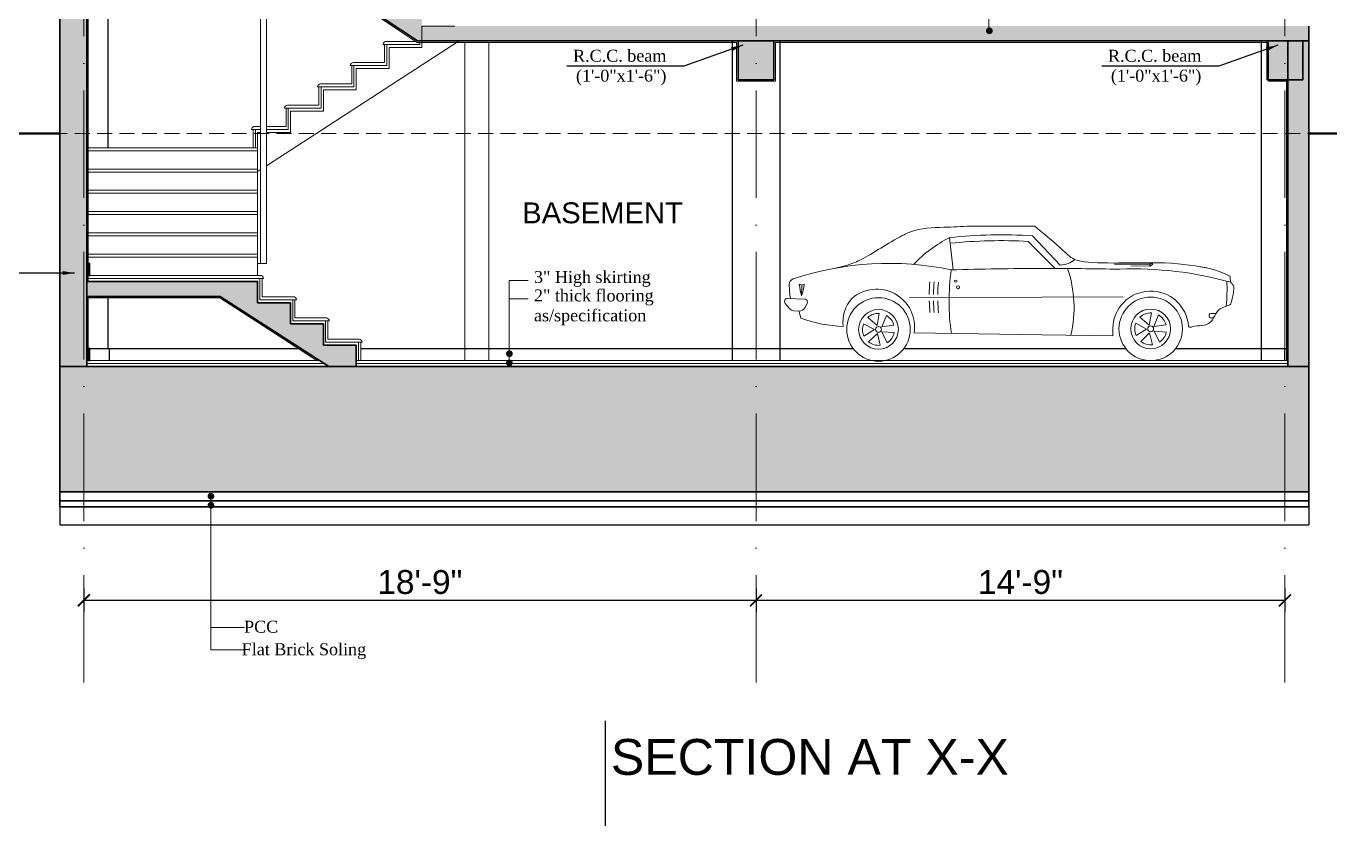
# Model space of a CAD drawing. Header units: inches. Extents: x 10755 to 33653, y -10992 to 10708.
# Drawn here: x 19499 to 19935.3, y 1420.7 to 1688.5 of the extents above; entities that cross this region are included whole.
import ezdxf

# ---------------------------------------------------------------- set-up
doc = ezdxf.new("R2010")
doc.units = ezdxf.units.IN
doc.header["$MEASUREMENT"] = 0
doc.linetypes.add('ACAD_ISO10W100', pattern=[18, 12, -3, 0, -3])
doc.linetypes.add('DASHED', pattern=[0.75, 0.5, -0.25])
for name, color, linetype, lineweight in [('a-vehicles', 34, 'Continuous', 5), ('arrow', 4, 'Continuous', 9), ('Border line inside', 222, 'Continuous', 50), ('centerline', 9, 'ACAD_ISO10W100', 5), ('dimension center - 8', 134, 'Continuous', 13), ('Elevation 1', 21, 'Continuous', 25), ('hatch', 33, 'Continuous', 5), ('hatch 2', 8, 'Continuous', 13), ('hatch3', 43, 'Continuous', 5), ('Pillar', 11, 'Continuous', 25), ('PLASTER', 50, 'Continuous', 9), ('stair', 3, 'Continuous', 15), ('STAIRCASE', 143, 'Continuous', 15), ('text-1-4', 6, 'Continuous', 13), ('title text 1', 113, 'Continuous', 25), ('wall', 1, 'Continuous', 35), ('Win', 151, 'Continuous', 13)]:
    doc.layers.add(name, color=color, linetype=linetype, lineweight=lineweight)
doc.styles.add('arial', font='arial.ttf')
doc.styles.add('Prajwal', font='stylu.ttf', dxfattribs={"height": 9})
doc.styles.get("Standard").update_dxf_attribs({"font": 'arial.ttf'})
doc.dimstyles.new('1-4(p) arrow', dxfattribs={"dimtxt": 4, "dimasz": 4, "dimexe": 0, "dimexo": 0, "dimgap": 2, "dimtad": 1, "dimdec": 3, "dimzin": 0, "dimdsep": 46, "dimlunit": 4, "dimtxsty": 'arial', "dimblk": 'DOT', "dimcen": 0, "dimclrd": 4, "dimclre": 3, "dimclrt": 6, "dimadec": 0, "dimazin": 0, "dimtfac": 0.5, "dimtdec": 3, "dimtix": 1, "dimtofl": 0, "dimtmove": 0, "dimatfit": 3, "dimfxl": 0, "dimtolj": 1, "dimtzin": 0, "dimlwe": -1, "dimarcsym": 0})
doc.dimstyles.new('S8', dxfattribs={"dimscale": 8, "dimtxt": 1, "dimasz": 0.5, "dimexe": 0.5, "dimexo": 0.5, "dimgap": 0.25, "dimtad": 1, "dimzin": 3, "dimdsep": 46, "dimlunit": 4, "dimtxsty": 'Standard', "dimblk": 'ARCHTICK', "dimcen": 0, "dimclrd": 256, "dimclre": 256, "dimclrt": 6, "dimadec": 0, "dimazin": 0, "dimtfac": 0.5, "dimtix": 1, "dimtmove": 1, "dimatfit": 3, "dimfxl": 0.5, "dimfxlon": 1, "dimfrac": 1, "dimtolj": 1, "dimtzin": 0, "dimarcsym": 1})

# ---------------------------------------------------------------- blocks, each defined once
blk = doc.blocks.new('eewewtrr')
at = {"layer": 'hatch', "linetype": 'Continuous', "ltscale": 30}
blk.add_hatch(color=256, dxfattribs=at).paths.add_polyline_path([(184138.46, -5134.86), (184126.46, -5134.86), (184126.46, -5147.86), (184138.46, -5147.86)])
at = {"layer": 'wall', "linetype": 'Continuous', "ltscale": 30}
blk.add_lwpolyline([(184126.46, -5134.86), (184138.46, -5134.86), (184138.46, -5147.86), (184126.46, -5147.86)], close=True, dxfattribs=at)
blk = doc.blocks.new('_Dot')
at = {"color": 0, "linetype": 'ByBlock', "lineweight": -2}
blk.add_line((-0.5, 0), (-1, 0), dxfattribs=at)
at = {"color": 0, "linetype": 'ByBlock', "const_width": 0.5}
blk.add_lwpolyline([(-0.25, 0, 1), (0.25, 0, 1)], format="xyb", close=True, dxfattribs=at)
blk = doc.blocks.new('_ArchTick')
at = {"color": 0, "const_width": 0.15}
blk.add_lwpolyline([(-0.5, -0.5), (0.5, 0.5)], dxfattribs=at)
blk = doc.blocks.new('*D2607')
at = {"layer": 'Defpoints', "color": 0, "transparency": 16777216}
for p in [(19743.21, 1521.52), (19920.21, 1521.52), (19743.21, 1496.22)]:
    blk.add_point(p, dxfattribs=at)
at = {"layer": 'dimension center - 8', "lineweight": -2, "transparency": 16777216}
for p, q in [((19743.21, 1500.22), (19743.21, 1492.22)), ((19920.21, 1500.22), (19920.21, 1492.22)), ((19920.21, 1496.22), (19743.21, 1496.22))]:
    blk.add_line(p, q, dxfattribs=at)
at = {"layer": 'dimension center - 8', "lineweight": -2, "transparency": 16777216, "xscale": 4, "yscale": 4, "zscale": 4, "rotation": 180}
blk.add_blockref('_ArchTick', (19743.21, 1496.22), dxfattribs=at)
at = {"layer": 'dimension center - 8', "lineweight": -2, "transparency": 16777216, "xscale": 4, "yscale": 4, "zscale": 4}
blk.add_blockref('_ArchTick', (19920.21, 1496.22), dxfattribs=at)
at = {"layer": 'dimension center - 8', "color": 6, "transparency": 16777216, "insert": (19831.71, 1502.31), "char_height": 8, "attachment_point": 5}
blk.add_mtext('\\A1;14\'-9"', dxfattribs=at)
blk = doc.blocks.new('*D2608')
at = {"layer": 'Defpoints', "color": 0, "transparency": 16777216}
for p in [(19518.26, 1519.18), (19743.21, 1521.52), (19518.26, 1496.22)]:
    blk.add_point(p, dxfattribs=at)
at = {"layer": 'dimension center - 8', "lineweight": -2, "transparency": 16777216}
for p, q in [((19518.26, 1500.22), (19518.26, 1492.22)), ((19743.21, 1500.22), (19743.21, 1492.22)), ((19743.21, 1496.22), (19518.26, 1496.22))]:
    blk.add_line(p, q, dxfattribs=at)
at = {"layer": 'dimension center - 8', "lineweight": -2, "transparency": 16777216, "xscale": 4, "yscale": 4, "zscale": 4, "rotation": 180}
blk.add_blockref('_ArchTick', (19518.26, 1496.22), dxfattribs=at)
at = {"layer": 'dimension center - 8', "lineweight": -2, "transparency": 16777216, "xscale": 4, "yscale": 4, "zscale": 4}
blk.add_blockref('_ArchTick', (19743.21, 1496.22), dxfattribs=at)
at = {"layer": 'dimension center - 8', "color": 6, "transparency": 16777216, "insert": (19630.74, 1502.31), "char_height": 8, "attachment_point": 5}
blk.add_mtext('\\A1;18\'-9"', dxfattribs=at)

msp = doc.modelspace()

# ---------------------------------------------------------------- hatches: boundary and pattern name
at = {"layer": 'hatch'}
h = msp.add_hatch(color=256, dxfattribs=at)
h.dxf.hatch_style = 1
h.paths.add_polyline_path([(19594.231, 1707.316), (19598.564, 1710.122), (19598.436, 1710.122), (19598.436, 1717.322), (19587.436, 1717.322), (19587.436, 1724.522), (19576.436, 1724.522), (19576.436, 1731.722), (19510.265, 1731.722), (19510.265, 1726.722), (19565.122, 1726.722)])
h.paths.add_polyline_path([(19602.243, 1710.122), (19598.564, 1710.122), (19594.231, 1707.316), (19596.044, 1706.107)])
h.paths.add_polyline_path([(19629.922, 1683.522), (19631.436, 1683.522), (19631.436, 1688.522), (19631.436, 1695.722), (19620.436, 1695.722), (19620.436, 1702.922), (19609.436, 1702.922), (19609.436, 1710.122), (19602.243, 1710.122), (19596.044, 1706.107)])
h = msp.add_hatch(color=256, dxfattribs=at)
h.dxf.hatch_style = 1
h.paths.add_polyline_path([(19519.265, 1713.722), (19513.265, 1713.722), (19513.265, 1726.722), (19510.265, 1726.722), (19510.265, 1652.522), (19519.265, 1652.522)])
h.paths.add_polyline_path([(19519.265, 1652.522), (19510.265, 1652.522), (19510.265, 1574.522), (19519.265, 1574.522)])
h.paths.add_polyline_path([(19928.212, 1683.522), (19921.212, 1683.522), (19921.212, 1652.522), (19928.212, 1652.522)])
h.paths.add_polyline_path([(19928.212, 1652.522), (19921.212, 1652.522), (19921.212, 1574.522), (19928.212, 1574.522)])
h = msp.add_hatch(color=256, dxfattribs=at)
h.dxf.hatch_style = 1
h.paths.add_polyline_path([(19631.436, 1688.522), (19631.436, 1683.522), (19928.212, 1683.522), (19928.212, 1688.522)])
h = msp.add_hatch(color=256, dxfattribs=at)
h.dxf.hatch_style = 1
h.paths.add_polyline_path([(19510.265, 1574.522), (19510.265, 1532.522), (19928.212, 1532.522), (19928.212, 1574.522)])
at = {"layer": 'hatch 2', "linetype": 'Continuous', "ltscale": 30}
msp.add_hatch(color=256, dxfattribs=at).paths.add_polyline_path([(19600.239, 1574.522), (19609.436, 1574.522), (19609.436, 1581.647), (19598.436, 1581.647), (19598.436, 1588.772), (19587.436, 1588.772), (19587.436, 1595.897), (19576.436, 1595.897), (19576.436, 1603.022), (19519.265, 1603.022), (19519.265, 1598.022), (19563.958, 1598.022)])

# ---------------------------------------------------------------- linework, layer by layer
at = {"layer": 'a-vehicles'}
for p, q in [((19814.951, 1621.506), (19836.474, 1621.506)), ((19807.987, 1617.706), (19809.177, 1606.886)), ((19843.362, 1607.352), (19834.314, 1616.414)), ((19845.01, 1608.481), (19835.697, 1618.271)), ((19874.981, 1608.716), (19863.167, 1608.824)), ((19863.171, 1609.178), (19875.769, 1609.139)), ((19868.64, 1608.22), (19875.1, 1608.175)), ((19759.458, 1597.108), (19753.766, 1597.29)), ((19838.951, 1597.774), (19794.564, 1597.656)), ((19865.962, 1597.846), (19838.951, 1597.774)), ((19754.437, 1593.912), (19752.973, 1595.66)), ((19757.668, 1593.098), (19755.843, 1593.205)), ((19760.311, 1595.665), (19759.553, 1594.178)), ((19894.87, 1591.815), (19894.866, 1591.315)), ((19895.358, 1590.814), (19896.336, 1590.805)), ((19897.198, 1592.29), (19895.371, 1592.307)), ((19862.62, 1587.241), (19862.598, 1584.851))]:
    msp.add_line(p, q, dxfattribs=at)
for points in [[(19874.977, 1608.3), (19874.98, 1608.572, -0.2695324), (19875.107, 1608.786), (19875.712, 1609.124, -0.5753832), (19875.896, 1609.014), (19875.894, 1608.742, -0.2695324), (19875.767, 1608.528), (19875.162, 1608.191, -0.5753832)], [(19779.198, 1588.842), (19782.824, 1586.901), (19779.33, 1584.732, -0.1999061)], [(19784.457, 1592.287), (19783.732, 1588.24), (19780.589, 1590.892, -0.1999061)], [(19789.359, 1588.35), (19785.285, 1587.789), (19786.837, 1591.598, -0.1999061)], [(19870.283, 1589.022), (19873.908, 1587.081), (19870.415, 1584.912, -0.1999061)], [(19875.542, 1592.467), (19874.816, 1588.419), (19871.674, 1591.071, -0.1999061)], [(19880.444, 1588.53), (19876.37, 1587.969), (19877.921, 1591.777, -0.1999061)], [(19780.85, 1582.776), (19783.816, 1585.624), (19784.799, 1581.631, -0.1999061)], [(19787.13, 1582.471), (19785.337, 1586.173), (19789.439, 1585.874, -0.1999061)], [(19871.934, 1582.955), (19874.9, 1585.803), (19875.884, 1581.81, -0.1999061)], [(19878.214, 1582.651), (19876.422, 1586.352), (19880.523, 1586.054, -0.1999061)]]:
    msp.add_lwpolyline(points, format="xyb", close=True, dxfattribs=at)
for points in [[(19758.487, 1598.139), (19758.52, 1601.71), (19757.691, 1602.111)], [(19758.487, 1598.139), (19758.52, 1601.71), (19759.356, 1602.096)], [(19838.951, 1585.173), (19796.108, 1585.756)], [(19862.598, 1584.851), (19838.951, 1585.173)]]:
    msp.add_lwpolyline(points, dxfattribs=at)
for centre, radius in [((19810.809, 1601.063), 0.493), ((19784.199, 1586.945), 10.632), ((19875.283, 1587.125), 10.632), ((19784.199, 1586.945), 6.652), ((19875.283, 1587.125), 6.652), ((19784.199, 1586.945), 0.993), ((19875.283, 1587.125), 0.993)]:
    msp.add_circle(centre, radius, dxfattribs=at)
for centre, radius, start, end in [((19827.085, 1579.512), 42.702, 116.54651, 136.83825), ((19825.104, 1456.742), 161.876, 86.24803, 96.06511), ((19825.104, 1454.8), 161.876, 86.73822, 95.99482), ((19844.709, 1616.648), 8.172, 272.1045, 309.68902), ((19787.664, 1508.709), 100.355, 77.98884, 108.5847), ((19882.686, 1596.376), 74.876, 171.94566, 188.28514), ((19841.506, 489.88), 1117.473, 90.131005, 91.690072), ((19841.506, 489.88), 1117.473, 88.795134, 90.131005), ((19808.89, 1594.294), 40.746, 346.8767, 18.68232), ((19869.741, 1487.793), 119.408, 74.30338, 92.27376), ((19886.812, 1574.007), 34.294, 64.00106, 81.58268), ((19756.313, 1601.949), 1.986, 108.5847, 182.18101), ((19810.272, 1604.004), 55.983, 182.18101, 186.9188), ((19786.268, 1605.775), 28.812, 187.3067, 195.36984), ((19730.851, 1606.282), 28.812, 343.58158, 351.64472), ((19863.908, 1597.875), 62.733, 175.45741, 179.26102), ((19865.338, 1597.862), 62.733, 175.45741, 179.26102), ((19866.769, 1597.848), 62.733, 175.45741, 179.26102), ((19840.061, 1600.409), 60.772, 354.59252, 2.5357), ((19753.734, 1596.297), 0.993, 88.17406, 219.94468), ((19759.426, 1596.116), 0.993, 333.00402, 88.17406), ((19784.135, 1589.492), 11.823, 138.45172, 187.38448), ((19783.587, 1587.749), 12.679, 350.96023, 130.88673), ((19875.283, 1587.125), 12.664, 3.7718, 179.47571), ((19755.959, 1595.187), 1.986, 219.94468, 266.64536), ((19812.105, 1605.861), 55.983, 193.17454, 195.71453), ((19757.784, 1595.08), 1.986, 266.64536, 333.00402), ((19863.908, 1597.875), 62.733, 181.24976, 184.8486), ((19865.338, 1597.862), 62.733, 181.24976, 184.8486), ((19866.769, 1597.848), 62.733, 181.24976, 184.8486), ((19773.64, 1632.705), 44.749, 249.83564, 268.42654), ((19895.362, 1591.311), 0.496, 179.47571, 269.47571), ((19895.367, 1591.81), 0.496, 89.47571, 179.47571)]:
    msp.add_arc(centre, radius, start, end, dxfattribs=at)
at = {"layer": 'a-vehicles', "extrusion": (0, 0, -1)}
msp.add_ellipse((19810.007, 1603.123), major_axis=(-0.502, 0.005), ratio=0.6100432, start_param=3.1415927, end_param=9.424778, dxfattribs=at)
at = {"layer": 'a-vehicles'}
for points, knots in [([(19814.951, 1621.506), (19812.01, 1621.394), (19805.338, 1621.089), (19797.105, 1620.84), (19787.396, 1616.041), (19780.736, 1611.196), (19774.726, 1608.695), (19771.738, 1607.932), (19769.854, 1607.471)], [22.700023, 22.700023, 22.700023, 22.700023, 23.151359, 23.716171, 23.9087429, 24.7779401, 24.9430719, 25.1877551, 25.1877551, 25.1877551, 25.1877551]), ([(19894.029, 1607.533), (19888.713, 1608.534), (19878.476, 1609.961), (19851.512, 1608.398), (19847.383, 1611.998), (19841.728, 1617.317), (19836.474, 1621.506)], [18.6298232, 18.6298232, 18.6298232, 18.6298232, 19.5274046, 20.7005713, 21.1079827, 21.4914368, 21.4914368, 21.4914368, 21.4914368]), ([(19887.92, 1587.958), (19888.015, 1587.835), (19888.406, 1587.523), (19890.911, 1588.469), (19895.818, 1587.637), (19897.346, 1594.237), (19900.727, 1594.589), (19902.073, 1595.354), (19902.61, 1597.989), (19903.877, 1601.633), (19901.884, 1602.542), (19901.917, 1603.679), (19901.921, 1604.261), (19901.923, 1604.47), (19901.896, 1604.659), (19901.845, 1604.831)], [16.8158529, 16.8158529, 16.8158529, 16.8158529, 16.8382122, 16.8853948, 17.1843905, 17.4798464, 17.6544232, 17.6706928, 17.696923, 18.0163581, 18.0527395, 18.1408049, 18.1408049, 18.1408049, 18.1723825, 18.1723825, 18.1723825, 18.1723825])]:
    msp.add_open_spline(points, degree=3, knots=knots, dxfattribs=at)
at = {"layer": 'arrow', "linetype": 'Continuous'}
for p, q in [((19821.171, 1686.639, 0), (19821.171, 1717.537, 0)), ((19660.562, 1575.739, 0), (19660.562, 1603.329, 0)), ((19660.562, 1603.329, 0), (19667.02, 1603.329, 0)), ((19660.562, 1597.153, 0), (19667.02, 1597.153, 0))]:
    msp.add_line(p, q, dxfattribs=at)
at = {"layer": 'Border line inside', "ltscale": 30}
for p, q in [((19349.793, 1652.522), (19510.265, 1652.522)), ((19928.212, 1652.522), (20091.074, 1652.522))]:
    msp.add_line(p, q, dxfattribs=at)
at = {"layer": 'centerline', "ltscale": 3}
for p, q in [((19518.265, 1468.69), (19518.265, 2608.798)), ((19743.212, 1468.69), (19743.212, 2608.798)), ((19920.212, 1468.69), (19920.212, 2608.798))]:
    msp.add_line(p, q, dxfattribs=at)
at = {"layer": 'Defpoints'}
for p, q in [((19510.265, 1527.522), (19510.265, 1521.522)), ((19928.212, 1527.522), (19928.212, 1521.522))]:
    msp.add_line(p, q, dxfattribs=at)
at = {"layer": 'Defpoints', "linetype": 'Continuous', "ltscale": 30}
msp.add_line((19510.265, 1521.522), (19928.212, 1521.522), dxfattribs=at)
at = {"layer": 'Elevation 1', "linetype": 'Continuous', "ltscale": 30}
for p, q in [((19519.765, 1580.522), (19590.056, 1580.522)), ((19526.765, 1580.522), (19526.765, 1576.522)), ((19610.936, 1580.522), (19775.726, 1580.522)), ((19792.671, 1580.522), (19866.95, 1580.522)), ((19883.617, 1580.522), (19920.712, 1580.522))]:
    msp.add_line(p, q, dxfattribs=at)
for points in [[(19519.765, 1605.022), (19520.265, 1605.022), (19520.265, 1609.022), (19519.765, 1609.022)], [(19519.765, 1576.522), (19520.265, 1576.522), (19520.265, 1580.522), (19519.765, 1580.522)]]:
    msp.add_lwpolyline(points, close=True, dxfattribs=at)
msp.add_lwpolyline([(19920.212, 1576.522), (19920.212, 1580.522)], dxfattribs=at)
at = {"layer": 'hatch3', "linetype": 'DASHED', "lineweight": 0, "ltscale": 10}
msp.add_line((19072.763, 1652.522), (20203.324, 1652.522), dxfattribs=at)
at = {"layer": 'Pillar', "linetype": 'Continuous', "ltscale": 30}
for p, q in [((19526.265, 1726.222), (19526.265, 1647.772)), ((19735.212, 1683.522), (19735.212, 1576.522)), ((19751.212, 1683.522), (19751.212, 1576.522)), ((19912.212, 1683.522), (19912.212, 1576.522)), ((19526.265, 1597.522), (19526.265, 1580.522))]:
    msp.add_line(p, q, dxfattribs=at)
at = {"layer": 'PLASTER'}
for p, q in [((19645.766, 1683.022), (19645.766, 1576.522)), ((19653.766, 1683.022), (19653.766, 1576.522)), ((19519.765, 1597.522), (19519.765, 1576.522)), ((19519.765, 1597.522), (19563.81, 1597.522)), ((19596.231, 1576.522), (19563.81, 1597.522))]:
    msp.add_line(p, q, dxfattribs=at)
for points in [[(19920.712, 1576.522), (19920.712, 1670.022), (19914.712, 1670.022), (19914.712, 1683.022), (19749.712, 1683.022), (19749.712, 1670.022), (19736.712, 1670.022), (19736.712, 1683.022), (19629.771, 1683.022), (19564.971, 1726.222), (19519.765, 1726.222)], [(19519.765, 1726.222), (19519.765, 1713.222), (19519.765, 1713.222), (19519.765, 1603.022)]]:
    msp.add_lwpolyline(points, dxfattribs=at)
at = {"layer": 'stair', "ltscale": 5}
for p, q in [((19519.765, 1605.022), (19577.432, 1605.022)), ((19519.765, 1604.022), (19577.936, 1604.022)), ((19577.186, 1604.022), (19577.186, 1596.897)), ((19577.936, 1604.022), (19578.436, 1604.022)), ((19577.936, 1604.022), (19577.936, 1597.897)), ((19577.186, 1596.897), (19588.936, 1596.897)), ((19577.936, 1597.897), (19588.432, 1597.897)), ((19588.186, 1596.897), (19588.186, 1589.772)), ((19588.936, 1596.897), (19588.936, 1590.772)), ((19588.936, 1596.897), (19589.436, 1596.897)), ((19588.186, 1589.772), (19599.936, 1589.772)), ((19588.936, 1590.772), (19599.432, 1590.772)), ((19599.186, 1589.772), (19599.186, 1582.647)), ((19599.936, 1589.772), (19600.436, 1589.772)), ((19599.936, 1589.772), (19599.936, 1583.647)), ((19599.186, 1582.647), (19610.936, 1582.647)), ((19599.936, 1583.647), (19610.432, 1583.647)), ((19610.186, 1582.647), (19610.186, 1576.522)), ((19610.936, 1582.647), (19611.436, 1582.647)), ((19610.936, 1582.647), (19610.936, 1576.522)), ((19519.265, 1576.522), (19597.151, 1576.522)), ((19519.265, 1575.522), (19598.695, 1575.522)), ((19609.436, 1576.522), (19921.212, 1576.522)), ((19609.436, 1575.522), (19921.212, 1575.522))]:
    msp.add_line(p, q, dxfattribs=at)
for centre in [(19577.378, 1603.965), (19588.378, 1596.84), (19599.378, 1589.715), (19610.378, 1582.59)]:
    msp.add_arc(centre, 1.059, 3.12136, 92.92096, dxfattribs=at)
at = {"layer": 'STAIRCASE', "linetype": 'Continuous', "ltscale": 30}
for p, q in [((19577.436, 1696.437), (19577.436, 1642.884)), ((19579.436, 1695.35), (19579.436, 1608.987)), ((19579.436, 1641.758), (19643.914, 1683.522)), ((19618.936, 1682.397), (19618.436, 1682.397)), ((19630.686, 1682.397), (19618.936, 1682.397)), ((19618.936, 1682.397), (19618.936, 1676.272)), ((19629.208, 1683.397), (19619.439, 1683.397)), ((19619.686, 1682.397), (19619.686, 1675.272)), ((19630.686, 1682.397), (19630.686, 1683.022)), ((19618.936, 1676.272), (19608.439, 1676.272)), ((19607.936, 1675.272), (19607.436, 1675.272)), ((19619.686, 1675.272), (19607.936, 1675.272)), ((19607.936, 1675.272), (19607.936, 1669.147)), ((19608.686, 1675.272), (19608.686, 1668.147)), ((19596.936, 1668.147), (19596.436, 1668.147)), ((19596.936, 1668.147), (19596.936, 1662.022)), ((19608.686, 1668.147), (19596.936, 1668.147)), ((19607.936, 1669.147), (19597.439, 1669.147)), ((19597.686, 1668.147), (19597.686, 1661.022)), ((19585.936, 1661.022), (19585.436, 1661.022)), ((19597.686, 1661.022), (19585.936, 1661.022)), ((19585.936, 1661.022), (19585.936, 1654.897)), ((19596.936, 1662.022), (19586.439, 1662.022)), ((19586.686, 1661.022), (19586.686, 1653.897)), ((19574.936, 1653.897), (19574.436, 1653.897)), ((19577.436, 1653.897), (19574.936, 1653.897)), ((19574.936, 1653.897), (19574.936, 1647.772)), ((19577.436, 1654.897), (19575.439, 1654.897)), ((19575.686, 1653.897), (19575.686, 1647.772)), ((19585.936, 1654.897), (19579.436, 1654.897)), ((19586.686, 1653.897), (19579.436, 1653.897)), ((19576.436, 1647.772), (19519.765, 1647.772)), ((19576.436, 1646.772), (19519.765, 1646.772)), ((19576.436, 1645.772), (19576.436, 1605.022)), ((19576.436, 1640.647), (19519.765, 1640.647)), ((19576.436, 1639.647), (19519.765, 1639.647)), ((19576.436, 1639.815), (19577.436, 1640.463)), ((19576.436, 1633.522), (19519.765, 1633.522)), ((19576.436, 1632.522), (19519.765, 1632.522)), ((19576.436, 1626.397), (19519.765, 1626.397)), ((19576.436, 1625.397), (19519.765, 1625.397)), ((19576.436, 1619.272), (19519.765, 1619.272)), ((19576.436, 1618.272), (19519.765, 1618.272)), ((19576.436, 1612.147), (19519.765, 1612.147)), ((19576.436, 1611.147), (19519.765, 1611.147))]:
    msp.add_line(p, q, dxfattribs=at)
for points in [[(19642.436, 1688.522), (19631.436, 1688.522), (19631.436, 1681.397)], [(19631.436, 1681.397), (19620.436, 1681.397), (19620.436, 1674.272)], [(19620.436, 1674.272), (19609.436, 1674.272), (19609.436, 1667.147)], [(19609.436, 1667.147), (19598.436, 1667.147), (19598.436, 1660.022)], [(19598.436, 1660.022), (19587.436, 1660.022), (19587.436, 1652.897)], [(19577.436, 1652.897), (19576.436, 1652.897), (19576.436, 1645.772)], [(19587.436, 1652.897), (19579.436, 1652.897)]]:
    msp.add_lwpolyline(points, dxfattribs=at)
for centre in [(19619.493, 1682.34), (19608.493, 1675.215), (19597.493, 1668.09), (19586.493, 1660.965), (19575.493, 1653.84)]:
    msp.add_arc(centre, 1.059, 87.07904, 176.87864, dxfattribs=at)
at = {"layer": 'text-1-4', "ltscale": 50}
for p, q in [((19560.798, 1531.281), (19560.798, 1479.63)), ((19560.798, 1487.18), (19572.001, 1487.18)), ((19560.798, 1479.63), (19572.001, 1479.63))]:
    msp.add_line(p, q, dxfattribs=at)
at = {"layer": 'text-1-4', "ltscale": 50, "const_width": 1.125, "elevation": 0}
for points in [[(19821.855, 1686.938, -1), (19820.73, 1686.938, -1)], [(19661.246, 1578.81, -1), (19660.121, 1578.81, -1)], [(19661.246, 1575.739, -1), (19660.121, 1575.739, -1)]]:
    msp.add_lwpolyline(points, format="xyb", close=True, dxfattribs=at)
at = {"layer": 'text-1-4', "ltscale": 50, "const_width": 1.125}
for points in [[(19560.236, 1531.106, 1), (19561.361, 1531.106, 1)], [(19560.236, 1528.067, 1), (19561.361, 1528.067, 1)]]:
    msp.add_lwpolyline(points, format="xyb", close=True, dxfattribs=at)
at = {"layer": 'title text 1', "linetype": 'Continuous', "ltscale": 30}
msp.add_line((19692.697, 1455.897), (19692.697, 1420.69), dxfattribs=at)
at = {"layer": 'wall', "linetype": 'Continuous', "ltscale": 30}
for p, q in [((19510.265, 1726.722), (19510.265, 1574.522)), ((19629.922, 1683.522), (19565.122, 1726.722)), ((19519.265, 1713.722), (19519.265, 1574.522)), ((19928.212, 1688.522), (19928.212, 1574.522)), ((19631.436, 1683.522), (19629.922, 1683.522)), ((19631.436, 1683.522), (19928.212, 1683.522)), ((19921.212, 1683.522), (19921.212, 1574.522)), ((19519.265, 1598.022), (19563.958, 1598.022)), ((19600.239, 1574.522), (19563.958, 1598.022)), ((19510.265, 1574.522), (19928.212, 1574.522)), ((19510.265, 1527.522), (19510.265, 1574.522)), ((19928.212, 1527.522), (19928.212, 1574.522)), ((19510.265, 1532.522), (19928.212, 1532.522)), ((19510.265, 1529.522), (19928.212, 1529.522)), ((19510.265, 1527.522), (19928.212, 1527.522))]:
    msp.add_line(p, q, dxfattribs=at)
for points in [[(19519.265, 1603.022), (19576.436, 1603.022), (19576.436, 1595.897)], [(19576.436, 1595.897), (19587.436, 1595.897), (19587.436, 1588.772)], [(19587.436, 1588.772), (19598.436, 1588.772), (19598.436, 1581.647)], [(19598.436, 1581.647), (19609.436, 1581.647), (19609.436, 1574.522)]]:
    msp.add_lwpolyline(points, dxfattribs=at)
at = {"layer": 'Win', "linetype": 'Continuous', "ltscale": 30}
for p, q in [((19577.436, 1608.987), (19577.436, 1643.971)), ((19576.436, 1608.987), (19579.436, 1608.987))]:
    msp.add_line(p, q, dxfattribs=at)

# ---------------------------------------------------------------- block references
at = {"layer": 'wall', "linetype": 'Continuous'}
for p in [(-164389.249, 6818.387), (-164212.249, 6818.387)]:
    msp.add_blockref('eewewtrr', p, dxfattribs=at)

# ---------------------------------------------------------------- texts
at = {"layer": 'text-1-4', "ltscale": 50, "char_height": 4, "width": 33.30159, "attachment_point": 3, "rotation": 0.07366}
for insert in [(19713.217, 1680.605), (19892.217, 1680.605)]:
    msp.add_mtext('{\\fTimes New Roman|b0|i0|c0|p18;R.C.C. beam (1\'-0"x1\'-6")}', dxfattribs=dict(at, insert=insert))
at = {"layer": 'text-1-4', "ltscale": 50, "char_height": 4, "width": 113.8795}
for s, insert, attachment_point in [('{\\fTimes New Roman|b0|i0|c0|p18;3" High skirting}', (19668.921, 1606.494, 0), 1), ('{\\fTimes New Roman|b0|i0|c0|p18;2" thick flooring \\Pas/specification}', (19668.921, 1600.318, 0), 1), ('{\\fTimes New Roman|b0|i0|c0|p18;PCC}', (19583.33, 1489.393), 3), ('{\\fTimes New Roman|b0|i0|c0|p18;Flat Brick Soling}', (19612.747, 1481.843), 3)]:
    msp.add_mtext(s, dxfattribs=dict(at, insert=insert, attachment_point=attachment_point))
at = {"layer": 'title text 1', "style": 'Prajwal'}
for s, insert, char_height, width, attachment_point in [('\\pxi-4.6811;{\\fArial|b0|i0|c0|p34;BASEMENT }', (19718.756, 1629.483), 7, 288.36124, 3), ('{\\fSansSerif|b0|i0|c2|p2;SECTION AT X-X}', (19694.65, 1449.804), 12, 232.09995, 1)]:
    msp.add_mtext(s, dxfattribs=dict(at, insert=insert, char_height=char_height, width=width, attachment_point=attachment_point))

# ---------------------------------------------------------------- dimensions: what is measured, and where the dimension line sits
at = {"layer": 'dimension center - 8'}
for base, p1, p2, picture, middle in [((19518.265, 1496.222), (19743.212, 1521.522), (19518.265, 1519.184), '*D2608', (19630.738, 1502.306)), ((19743.212, 1496.222), (19920.212, 1521.522), (19743.212, 1521.522), '*D2607', (19831.712, 1502.306))]:
    dim = msp.add_linear_dim(base=base, p1=p1, p2=p2, dimstyle='S8', dxfattribs=at)
    dim.commit()
    dim.dimension.update_dxf_attribs({"geometry": picture, "text_midpoint": middle})

# ---------------------------------------------------------------- leaders
at = {"layer": 'arrow'}
for points in [[(19738.799, 1682.104), (19719.076, 1675.127), (19679.906, 1675.127)], [(19917.799, 1682.104), (19898.076, 1675.127), (19858.906, 1675.127)], [(19515.148, 1605.835, 0), (19445.804, 1605.835, 0)]]:
    msp.add_leader(points, dimstyle='1-4(p) arrow', override={"dimtad": 0}, dxfattribs=at)

doc.saveas('drawing.dxf')
